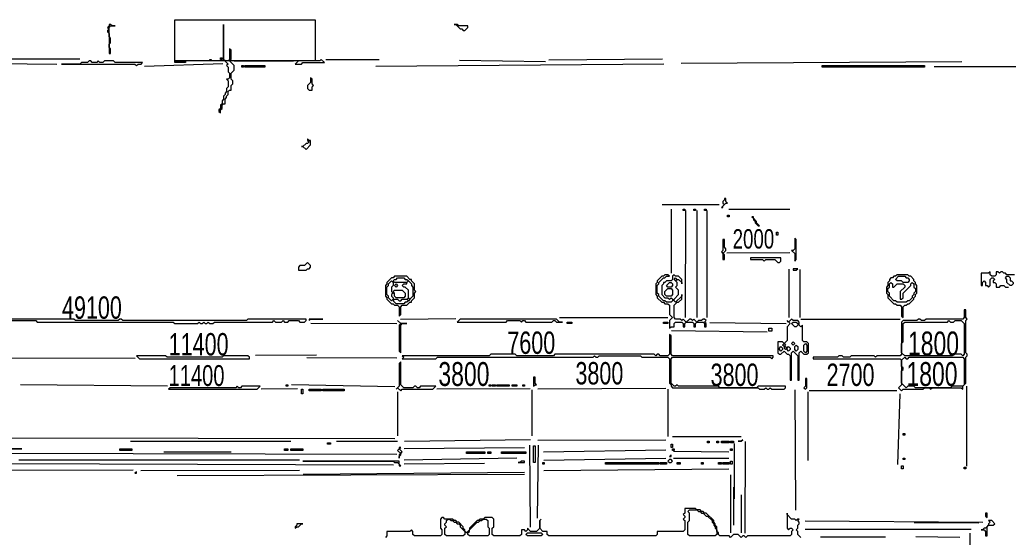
# Model space of a CAD drawing. Extents: x 10 to 1972, y 10 to 1395.
# Drawn here: x 853 to 1500, y 1056 to 1395 of the extents above; entities that cross this region are included whole.
import ezdxf

# ---------------------------------------------------------------- set-up
doc = ezdxf.new("R2010")
doc.units = 0
for name, color, linetype, lineweight in [('OCR_TEXT', 6, 'Continuous', 0), ('SIGNATURE_OVERLAY', 6, 'Continuous', 0), ('TRACE_CURVE', 6, 'Continuous', 0), ('TRACE_STRAIGHT', 5, 'Continuous', 0), ('TRACE_TEXT_SYMBOL', 6, 'Continuous', 0)]:
    doc.layers.add(name, color=color, linetype=linetype, lineweight=lineweight)
doc.styles.add('wqy-unicode', font='wqy-unicode.lff')
picture_1 = doc.add_image_def('image1.png', size_in_pixel=(92, 27))

msp = doc.modelspace()

# ---------------------------------------------------------------- linework, layer by layer
at = {"layer": 'TRACE_CURVE', "color": 6}
for points in [[(1288, 1075), (1288, 1072), (1287, 1071), (1288, 1070), (1288, 1069), (1287, 1068), (1288, 1067), (1288, 1061), (1287, 1060), (1270, 1060), (1270, 1058), (1269, 1057), (1199, 1057), (1198, 1058), (1198, 1060), (1195, 1060), (1193, 1062), (1193, 1067), (1194, 1068), (1193, 1067), (1193, 1062), (1191, 1060), (1187, 1060), (1185, 1062), (1185, 1061), (1184, 1060), (1183, 1061), (1181, 1061), (1181, 1058), (1180, 1057), (1163, 1057), (1162, 1058), (1162, 1062), (1163, 1063), (1163, 1068), (1162, 1069), (1157, 1069), (1156, 1068), (1154, 1068), (1153, 1067), (1152, 1067), (1147, 1062), (1147, 1061), (1145, 1059), (1144, 1060), (1144, 1061), (1143, 1062), (1143, 1063), (1140, 1066), (1139, 1066), (1138, 1067), (1137, 1067), (1136, 1068), (1131, 1068), (1130, 1069), (1129, 1069), (1128, 1068), (1128, 1062), (1129, 1061), (1129, 1058), (1128, 1057), (1111, 1057), (1110, 1058), (1110, 1060)], [(1310, 1059), (1309, 1060), (1309, 1063), (1308, 1064), (1308, 1065), (1307, 1066), (1307, 1067), (1302, 1072), (1301, 1072), (1300, 1073), (1299, 1073), (1298, 1074), (1296, 1074), (1295, 1075), (1288, 1075)], [(1364, 1056), (1362, 1058), (1362, 1060), (1361, 1061), (1362, 1062), (1362, 1064), (1363, 1065), (1363, 1066), (1362, 1067), (1363, 1068), (1362, 1068), (1361, 1067), (1360, 1068), (1358, 1068), (1355, 1071), (1355, 1072), (1355, 1062), (1356, 1061), (1357, 1062), (1358, 1062), (1359, 1061), (1358, 1060), (1358, 1058), (1357, 1057), (1329, 1057), (1328, 1056), (1327, 1057), (1326, 1057), (1325, 1056), (1323, 1058), (1320, 1058), (1318, 1056), (1317, 1057), (1311, 1057), (1310, 1058), (1310, 1059)], [(1110, 1060), (1109, 1061), (1108, 1060), (1093, 1060), (1093, 1057), (1092, 1056)]]:
    msp.add_lwpolyline(points, dxfattribs=at)
for points in [[(1132, 1067), (1133, 1068), (1134, 1068), (1135, 1067), (1136, 1067), (1137, 1066), (1138, 1066), (1139, 1065), (1140, 1065), (1141, 1064), (1141, 1063), (1144, 1060), (1144, 1058), (1143, 1057), (1132, 1057), (1131, 1058), (1131, 1062), (1132, 1063), (1131, 1064), (1131, 1065), (1132, 1066)], [(1155, 1067), (1156, 1068), (1158, 1068), (1159, 1067), (1159, 1063), (1160, 1062), (1160, 1058), (1159, 1057), (1147, 1057), (1146, 1058), (1146, 1059), (1147, 1060), (1147, 1061), (1152, 1066), (1153, 1066), (1154, 1067)], [(1290, 1073), (1291, 1074), (1296, 1074), (1297, 1073), (1298, 1073), (1299, 1072), (1300, 1072), (1302, 1070), (1303, 1070), (1306, 1067), (1306, 1066), (1307, 1065), (1307, 1064), (1308, 1063), (1308, 1062), (1309, 1061), (1309, 1058), (1308, 1057), (1291, 1057), (1290, 1058), (1290, 1066), (1291, 1067), (1291, 1072)], [(1184, 1058), (1185, 1059), (1194, 1059), (1195, 1058), (1194, 1057), (1185, 1057)]]:
    msp.add_lwpolyline(points, close=True, dxfattribs=at)
at = {"layer": 'TRACE_STRAIGHT', "color": 5}
for p, q in [((661.37, 1369.34), (891.88, 1369.35)), ((799.36, 1366.68), (876.88, 1365.86)), ((934.3, 1364.6), (985.62, 1366.47)), ((993.12, 1367.81), (1031.88, 1368)), ((1053, 1369), (1088, 1369)), ((1085.62, 1364.71), (1274.38, 1366.25)), ((1140.6, 1368.53), (1196.88, 1367.73)), ((1199.1, 1368.68), (1273.38, 1369.5)), ((1285.62, 1366.51), (1469.38, 1367.65)), ((1451.35, 1364.46), (1525.62, 1364.31)), ((1273.12, 1274.09), (1310.63, 1274.07)), ((1279, 1271), (1279, 1229)), ((1288.58, 1200.12), (1288.6, 1270.12)), ((1295.89, 1270.12), (1295.89, 1200.12)), ((1302.63, 1200.12), (1302.67, 1270.13)), ((1316.88, 1270.94), (1356.88, 1271)), ((1315.63, 1242.38), (1356.88, 1242.49)), ((1356.08, 1231.64), (1356.11, 1200.12)), ((1363.57, 1200.12), (1363.62, 1231.38)), ((1101.86, 1198.89), (1138.15, 1199.32)), ((1206, 1200), (1277, 1200)), ((1364, 1199), (1429, 1199)), ((1043.12, 1196.32), (1099.37, 1196.01)), ((1279.36, 1191.42), (1341.9, 1190.54)), ((1304.36, 1196.82), (1354.37, 1196.07)), ((840.62, 1173.54), (928.12, 1173.29)), ((1006.87, 1175.32), (1046.87, 1175.48)), ((1040.61, 1173.9), (1099.37, 1173.72)), ((853.13, 1156.17), (949.39, 1155.37)), ((1010.62, 1153.36), (1034.38, 1153.44)), ((1030.59, 1156.12), (1098.14, 1154.75)), ((1125.62, 1153.33), (1186.88, 1153.47)), ((1187.87, 1152.62), (1187.87, 1122.62)), ((1191.88, 1153.37), (1275.63, 1153.67)), ((1277, 1153), (1277, 1122)), ((1360.13, 1152.62), (1360.51, 1073.86)), ((1369.37, 1152.31), (1426.88, 1152.28)), ((1472.66, 1102.63), (1472.7, 1155.13)), ((1100.12, 1122.62), (1100.19, 1151.38)), ((1368.56, 1151.38), (1368.65, 1106.37)), ((1427.55, 1103.85), (1429, 1150.14)), ((840.62, 1121.29), (1098.13, 1120.82)), ((1104.39, 1118.98), (1186.91, 1120.08)), ((1191.88, 1119.76), (1275.63, 1119.85)), ((1280, 1122), (1325, 1122)), ((925, 1119), (1030, 1119)), ((1060, 1119), (1100, 1119)), ((1104.37, 1114.15), (1183.13, 1114.94)), ((1186.43, 1116.38), (1186.8, 1062.62)), ((1191.5, 1068.61), (1192.31, 1116.39)), ((1195.61, 1112.04), (1275.62, 1113.27)), ((1320.66, 1081.38), (1320.67, 1117.62)), ((1327.59, 1058.87), (1327.67, 1118.88)), ((840.62, 1111.26), (1099.37, 1110.52)), ((851.87, 1106.8), (1035.63, 1106.93)), ((947, 1112), (991, 1112)), ((1104.37, 1106.79), (1178.14, 1108.05)), ((1195.62, 1106.56), (1275.62, 1107.93)), ((1280.62, 1112.42), (1316.88, 1112.06)), ((1280.63, 1107.95), (1316.88, 1107.91)), ((840.62, 1104.44), (1097.37, 1103.5)), ((1104.37, 1104.29), (1156.88, 1104.63)), ((1195.62, 1099.86), (1316.88, 1100.99)), ((775.37, 1099.73), (926.87, 1100.29)), ((931.88, 1099.76), (1035.63, 1099.99)), ((955.62, 1096.48), (1183.13, 1097.49)), ((1038.15, 1097.52), (1183.14, 1098.77)), ((1318, 1097), (1318, 1059)), ((1320, 1089), (1320, 1064)), ((1325, 1084), (1325, 1059)), ((1366.86, 1066.98), (1483.11, 1066.03)), ((1438.12, 1065.78), (1480.62, 1065.52)), ((1366.88, 1061.39), (1475.63, 1061.39)), ((1376.88, 1056.38), (1419.38, 1056.38)), ((1439.38, 1056.65), (1468.12, 1056.27)), ((1474.44, 871.38), (1474.8, 1058.87))]:
    msp.add_line(p, q, dxfattribs=at)
at = {"layer": 'TRACE_TEXT_SYMBOL', "color": 6}
for points in [[(911, 1392), (911, 1391), (910, 1390), (911, 1389), (910, 1388), (910, 1387), (911, 1386), (911, 1373), (912, 1373), (912, 1376), (911, 1377), (911, 1379), (912, 1380), (912, 1383), (911, 1384), (911, 1390), (912, 1391), (915, 1391), (913, 1391), (912, 1392)], [(986, 1392), (986, 1369), (989, 1366), (988, 1365), (989, 1364), (989, 1361), (990, 1360), (990, 1357), (989, 1356), (988, 1356), (989, 1355), (989, 1351), (988, 1350), (988, 1348), (987, 1347), (987, 1346), (986, 1345), (986, 1343), (985, 1342), (985, 1340), (984, 1339), (984, 1337), (983, 1336), (983, 1335), (984, 1334), (984, 1336), (985, 1337), (985, 1339), (986, 1340), (987, 1340), (987, 1343), (988, 1344), (988, 1345), (989, 1346), (989, 1348), (990, 1349), (991, 1349), (991, 1352), (992, 1353), (992, 1355), (991, 1356), (991, 1360), (993, 1362), (993, 1365), (990, 1368), (991, 1369), (991, 1375), (990, 1376), (990, 1369), (989, 1368), (987, 1368), (986, 1369)], [(1137, 1392), (1138, 1392), (1141, 1389), (1142, 1389), (1143, 1388), (1144, 1388), (1146, 1390), (1146, 1391), (1140, 1391), (1139, 1392)], [(898, 1368), (897, 1367), (893, 1367), (892, 1366), (880, 1366), (928, 1366), (929, 1365), (930, 1366), (932, 1366), (933, 1367), (915, 1367), (914, 1368), (908, 1368), (907, 1367), (905, 1367), (904, 1368), (903, 1367), (900, 1367), (899, 1368)], [(954, 1368), (961, 1368), (961, 1367), (954, 1367)], [(977, 1369), (978, 1369), (978, 1368), (977, 1368)], [(984, 1370), (985, 1370), (985, 1369), (984, 1369)], [(1050, 1369), (1049, 1368), (1035, 1368), (1033, 1366), (1037, 1366), (1038, 1367), (1052, 1367)], [(998, 1365), (999, 1365), (999, 1364), (998, 1364)], [(1000, 1365), (1013, 1365), (1013, 1364), (1000, 1364)], [(1378, 1365), (1445, 1365), (1445, 1364), (1378, 1364)], [(1043, 1357), (1043, 1354), (1041, 1352), (1041, 1350), (1042, 1349), (1044, 1349), (1044, 1351), (1045, 1352), (1044, 1353), (1044, 1356)], [(1041, 1317), (1041, 1316), (1042, 1315), (1041, 1314), (1040, 1314), (1038, 1312), (1037, 1312), (1038, 1312), (1040, 1310), (1043, 1313), (1043, 1316), (1042, 1316)], [(1314, 1278), (1314, 1277), (1313, 1276), (1313, 1275), (1314, 1274), (1312, 1272), (1313, 1272), (1313, 1273), (1315, 1275), (1316, 1275), (1315, 1276), (1315, 1278)], [(1287, 1271), (1288, 1271), (1288, 1270), (1287, 1270)], [(1294, 1271), (1295, 1271), (1295, 1270), (1294, 1270)], [(1301, 1271), (1302, 1271), (1302, 1270), (1301, 1270)], [(1316, 1267), (1317, 1267), (1317, 1266), (1316, 1266)], [(1332, 1266), (1333, 1265), (1333, 1264), (1334, 1263), (1334, 1262), (1336, 1260), (1337, 1260), (1335, 1262), (1335, 1263), (1333, 1265), (1333, 1266)], [(1348, 1256), (1349, 1256), (1349, 1254), (1348, 1254)], [(1313, 1251), (1313, 1244), (1312, 1243), (1313, 1242), (1313, 1238), (1314, 1238), (1314, 1241), (1313, 1242), (1315, 1244), (1315, 1245), (1314, 1246), (1314, 1251)], [(1360, 1252), (1360, 1245), (1359, 1244), (1358, 1244), (1360, 1242), (1360, 1237), (1361, 1238), (1361, 1251)], [(1331, 1239), (1331, 1238), (1339, 1238), (1340, 1237), (1341, 1238), (1347, 1238), (1349, 1236), (1350, 1236), (1351, 1237), (1351, 1239)], [(1041, 1236), (1039, 1234), (1036, 1234), (1035, 1233), (1035, 1231), (1040, 1231), (1041, 1232), (1042, 1232), (1043, 1233), (1043, 1234)], [(1359, 1232), (1359, 1231), (1361, 1231), (1362, 1232)], [(1098, 1227), (1097, 1226), (1096, 1226), (1093, 1223), (1093, 1222), (1092, 1221), (1092, 1214), (1093, 1213), (1093, 1212), (1096, 1209), (1097, 1209), (1098, 1208), (1100, 1208), (1101, 1207), (1101, 1201), (1102, 1202), (1102, 1207), (1103, 1208), (1106, 1208), (1108, 1210), (1109, 1210), (1109, 1211), (1111, 1213), (1111, 1216), (1112, 1217), (1111, 1218), (1111, 1222), (1109, 1224), (1109, 1225), (1108, 1225), (1106, 1227)], [(1096, 1224), (1097, 1223), (1097, 1221), (1096, 1220), (1096, 1217), (1097, 1216), (1096, 1215), (1096, 1214), (1097, 1213), (1097, 1212), (1096, 1211), (1094, 1213), (1094, 1214), (1093, 1215), (1093, 1220), (1094, 1221), (1094, 1222)], [(1099, 1225), (1100, 1226), (1104, 1226), (1105, 1225), (1106, 1225), (1107, 1224), (1106, 1223), (1098, 1223), (1097, 1224), (1098, 1225)], [(1106, 1223), (1107, 1224), (1109, 1222), (1109, 1221), (1110, 1220), (1110, 1214), (1108, 1212), (1107, 1213), (1107, 1218), (1105, 1220), (1104, 1220), (1103, 1221), (1104, 1222), (1106, 1222)], [(1281, 1225), (1282, 1226), (1283, 1225), (1282, 1224)], [(1427, 1228), (1426, 1227), (1425, 1227), (1424, 1226), (1423, 1226), (1422, 1225), (1422, 1224), (1421, 1223), (1421, 1221), (1420, 1220), (1420, 1216), (1421, 1215), (1421, 1213), (1425, 1209), (1426, 1209), (1427, 1208), (1429, 1208), (1430, 1207), (1430, 1201), (1431, 1200), (1431, 1207), (1432, 1208), (1433, 1208), (1434, 1209), (1435, 1209), (1438, 1212), (1438, 1213), (1439, 1214), (1439, 1215), (1440, 1216), (1440, 1221), (1439, 1222), (1439, 1223), (1438, 1224), (1438, 1225), (1436, 1227), (1435, 1227), (1434, 1228)], [(1428, 1227), (1432, 1227), (1433, 1226), (1434, 1226), (1435, 1225), (1435, 1224), (1434, 1223), (1431, 1223), (1430, 1224), (1427, 1224), (1426, 1225)], [(1498, 1226), (1499, 1227), (1500, 1227), (1501, 1226), (1501, 1224), (1502, 1224), (1503, 1223), (1503, 1222), (1502, 1221), (1501, 1221), (1499, 1223), (1499, 1225)], [(1097, 1217), (1098, 1218), (1103, 1218), (1105, 1216), (1105, 1214), (1104, 1213), (1099, 1213), (1098, 1214), (1098, 1216)], [(1098, 1221), (1099, 1222), (1100, 1221), (1099, 1220)], [(1277, 1219), (1279, 1219), (1280, 1218), (1280, 1215), (1279, 1214), (1276, 1214), (1275, 1215), (1275, 1217)], [(1278, 1223), (1279, 1223), (1280, 1222), (1280, 1221), (1279, 1220), (1277, 1220), (1276, 1221)], [(1422, 1222), (1423, 1223), (1424, 1222), (1424, 1220), (1425, 1220), (1427, 1222), (1431, 1222), (1432, 1221), (1432, 1220), (1429, 1217), (1429, 1212), (1430, 1212), (1431, 1213), (1431, 1216), (1436, 1221), (1436, 1222), (1437, 1223), (1438, 1222), (1438, 1220), (1439, 1219), (1439, 1217), (1438, 1216), (1438, 1215), (1437, 1214), (1437, 1213), (1435, 1211), (1434, 1211), (1433, 1210), (1427, 1210), (1426, 1211), (1425, 1211), (1422, 1214), (1422, 1216), (1421, 1217), (1421, 1219), (1422, 1220)], [(1097, 1211), (1098, 1212), (1100, 1212), (1101, 1211), (1102, 1211), (1103, 1212), (1106, 1212), (1107, 1211), (1106, 1210), (1105, 1210), (1104, 1209), (1099, 1209)], [(1106, 1212), (1107, 1213), (1108, 1212), (1107, 1211)], [(1471, 1205), (1471, 1200), (1470, 1199), (1446, 1199), (1445, 1198), (1443, 1198), (1442, 1199), (1441, 1199), (1440, 1198), (1431, 1198), (1430, 1197), (1430, 1176), (1429, 1175), (1414, 1175), (1413, 1174), (1412, 1175), (1397, 1175), (1396, 1174), (1392, 1174), (1391, 1175), (1389, 1175), (1388, 1174), (1372, 1174), (1372, 1173), (1429, 1173), (1430, 1172), (1430, 1156), (1428, 1154), (1430, 1152), (1431, 1153), (1444, 1153), (1445, 1154), (1448, 1154), (1449, 1153), (1450, 1154), (1469, 1154), (1470, 1153), (1470, 1155), (1472, 1157), (1472, 1174), (1473, 1175), (1473, 1176), (1472, 1177), (1472, 1198), (1473, 1199), (1472, 1200), (1472, 1205)], [(1042, 1199), (1042, 1198), (1043, 1199), (1051, 1199)], [(1100, 1198), (1102, 1196), (1101, 1195), (1101, 1178), (1102, 1177), (1102, 1195), (1103, 1196), (1106, 1196), (1102, 1196)], [(1141, 1199), (1139, 1197), (1171, 1197), (1172, 1198), (1180, 1198), (1181, 1197), (1182, 1198), (1183, 1198), (1184, 1197), (1201, 1197), (1202, 1198), (1203, 1198), (1204, 1197), (1208, 1197), (1206, 1197), (1204, 1199)], [(1358, 1199), (1356, 1197), (1355, 1198), (1357, 1196), (1355, 1194), (1355, 1185), (1353, 1183), (1352, 1184), (1349, 1184), (1349, 1177), (1350, 1176), (1351, 1176), (1353, 1178), (1355, 1176), (1356, 1176), (1357, 1175), (1357, 1159), (1358, 1159), (1358, 1177), (1359, 1178), (1362, 1175), (1362, 1159), (1363, 1159), (1363, 1177), (1364, 1178), (1366, 1176), (1368, 1176), (1369, 1177), (1369, 1183), (1368, 1184), (1366, 1184), (1365, 1185), (1365, 1195), (1364, 1194), (1363, 1195), (1363, 1197), (1362, 1198), (1359, 1198)], [(1460, 1197), (1461, 1198), (1462, 1197), (1464, 1197), (1465, 1198), (1469, 1198), (1471, 1196), (1471, 1176), (1470, 1175), (1469, 1176), (1464, 1176), (1463, 1175), (1432, 1175), (1430, 1177), (1430, 1183), (1431, 1184), (1431, 1196), (1432, 1197)], [(1211, 1197), (1214, 1197), (1214, 1196), (1211, 1196)], [(1274, 1197), (1277, 1197), (1277, 1196), (1274, 1196)], [(1343, 1193), (1345, 1193), (1345, 1191), (1343, 1191)], [(1358, 1196), (1359, 1197), (1361, 1197), (1362, 1196), (1362, 1195), (1361, 1194), (1360, 1194)], [(1278, 1189), (1278, 1176), (1277, 1175), (1272, 1175), (1271, 1176), (1270, 1176), (1269, 1175), (1268, 1176), (1203, 1176), (1202, 1175), (1178, 1175), (1177, 1176), (1161, 1176), (1160, 1175), (1103, 1175), (1104, 1174), (1103, 1173), (1125, 1173), (1126, 1174), (1228, 1174), (1229, 1175), (1230, 1174), (1231, 1174), (1232, 1175), (1259, 1175), (1260, 1174), (1277, 1174), (1278, 1173), (1278, 1157), (1279, 1156), (1279, 1155), (1280, 1154), (1336, 1154), (1337, 1153), (1340, 1153), (1341, 1154), (1342, 1153), (1343, 1153), (1344, 1154), (1345, 1153), (1353, 1153), (1354, 1154), (1354, 1155), (1336, 1155), (1335, 1154), (1311, 1154), (1310, 1155), (1284, 1155), (1283, 1156), (1282, 1155), (1281, 1155), (1279, 1157), (1279, 1173), (1280, 1174), (1344, 1174), (1345, 1173), (1346, 1174), (1346, 1175), (1280, 1175), (1279, 1176), (1279, 1188)], [(1350, 1180), (1351, 1181), (1352, 1180), (1352, 1179), (1351, 1178), (1350, 1179)], [(1352, 1182), (1353, 1183), (1354, 1182), (1353, 1181)], [(1353, 1180), (1354, 1181), (1355, 1180), (1354, 1179)], [(1355, 1180), (1356, 1181), (1357, 1180), (1357, 1179), (1356, 1178), (1355, 1179)], [(1358, 1183), (1359, 1184), (1360, 1183), (1359, 1182)], [(1360, 1181), (1361, 1182), (1362, 1181), (1362, 1179), (1361, 1178), (1360, 1179)], [(1366, 1182), (1367, 1183), (1368, 1182), (1368, 1178), (1367, 1177), (1366, 1178)], [(929, 1175), (931, 1173), (1003, 1173), (1003, 1174), (1002, 1175), (986, 1175), (985, 1174), (949, 1174), (948, 1175)], [(1432, 1174), (1433, 1173), (1434, 1173), (1435, 1174), (1470, 1174), (1471, 1173), (1471, 1156), (1470, 1155), (1463, 1155), (1462, 1154), (1439, 1154), (1438, 1155), (1434, 1155), (1433, 1154), (1430, 1157), (1430, 1165), (1431, 1166), (1431, 1167), (1430, 1168), (1430, 1172)], [(1102, 1171), (1101, 1170), (1101, 1155), (1099, 1153), (1100, 1154), (1102, 1152), (1103, 1153), (1123, 1153), (1125, 1155), (1115, 1155), (1114, 1154), (1113, 1154), (1112, 1155), (1111, 1155), (1110, 1154), (1104, 1154), (1102, 1156)], [(1189, 1161), (1189, 1155), (1190, 1156), (1191, 1156), (1190, 1157), (1190, 1161)], [(1367, 1160), (1367, 1155), (1366, 1154), (1367, 1153), (1368, 1154), (1368, 1160)], [(995, 1155), (994, 1154), (951, 1154), (950, 1153), (1008, 1153), (1010, 1155), (998, 1155), (997, 1154), (996, 1154)], [(1027, 1156), (1028, 1156), (1028, 1155), (1027, 1155)], [(1037, 1153), (1038, 1153), (1038, 1150), (1037, 1150)], [(1042, 1153), (1050, 1153), (1050, 1152), (1042, 1152)], [(1051, 1153), (1065, 1153), (1065, 1152), (1051, 1152)], [(1160, 1156), (1161, 1156), (1161, 1155), (1160, 1155)], [(1162, 1156), (1164, 1156), (1164, 1155), (1162, 1155)], [(1165, 1156), (1173, 1156), (1173, 1155), (1165, 1155)], [(1175, 1156), (1178, 1156), (1178, 1155), (1175, 1155)], [(1182, 1156), (1183, 1156), (1183, 1155), (1182, 1155)], [(1326, 1120), (1325, 1119), (1323, 1119), (1325, 1119)], [(1431, 1124), (1432, 1124), (1432, 1123), (1431, 1123)], [(839, 1119), (838, 1118), (838, 1116), (840, 1114), (840, 1113), (841, 1114), (854, 1114), (840, 1114), (839, 1115), (839, 1118), (840, 1119)], [(918, 1114), (926, 1114), (926, 1113), (918, 1113)], [(1026, 1114), (1028, 1114), (1028, 1113), (1026, 1113)], [(1030, 1114), (1038, 1114), (1038, 1113), (1030, 1113)], [(1054, 1118), (1056, 1118), (1056, 1117), (1054, 1117)], [(1101, 1115), (1101, 1114), (1100, 1113), (1102, 1111), (1101, 1110), (1101, 1108), (1101, 1109), (1102, 1110), (1102, 1111), (1103, 1112), (1101, 1114), (1102, 1115)], [(1189, 1116), (1190, 1116), (1190, 1105), (1189, 1105)], [(1279, 1117), (1280, 1117), (1280, 1115), (1279, 1115)], [(1280, 1114), (1281, 1114), (1281, 1113), (1280, 1113)], [(1303, 1119), (1304, 1119), (1304, 1118), (1303, 1118)], [(1309, 1119), (1310, 1119), (1310, 1118), (1309, 1118)], [(1312, 1119), (1317, 1119), (1317, 1118), (1312, 1118)], [(1318, 1119), (1320, 1119), (1320, 1118), (1318, 1118)], [(1318, 1114), (1319, 1114), (1319, 1113), (1318, 1113)], [(1145, 1112), (1157, 1112), (1157, 1111), (1145, 1111)], [(1159, 1112), (1161, 1112), (1161, 1111), (1159, 1111)], [(1168, 1112), (1184, 1112), (1184, 1111), (1168, 1111)], [(1278, 1107), (1277, 1106), (1278, 1105), (1279, 1105), (1280, 1106), (1279, 1107)], [(1279, 1110), (1278, 1109), (1279, 1109)], [(1431, 1108), (1432, 1108), (1432, 1107), (1431, 1107)], [(1038, 1106), (1097, 1106), (1098, 1105), (1100, 1105), (1101, 1104), (1101, 1103), (1102, 1103), (1101, 1104), (1101, 1106)], [(1181, 1106), (1180, 1105), (1179, 1105), (1183, 1105), (1183, 1106)], [(1195, 1105), (1196, 1105), (1196, 1104), (1195, 1104)], [(1236, 1105), (1271, 1105), (1271, 1104), (1236, 1104)], [(1272, 1105), (1276, 1105), (1276, 1104), (1272, 1104)], [(1283, 1105), (1285, 1105), (1285, 1104), (1283, 1104)], [(1299, 1105), (1300, 1105), (1300, 1104), (1299, 1104)], [(1310, 1105), (1312, 1105), (1312, 1104), (1310, 1104)], [(1313, 1105), (1317, 1105), (1317, 1104), (1313, 1104)], [(1318, 1106), (1319, 1106), (1319, 1104), (1318, 1104)], [(1430, 1103), (1431, 1103), (1431, 1101), (1430, 1101)], [(1471, 1102), (1472, 1102), (1472, 1101), (1471, 1101)], [(929, 1099), (928, 1098), (929, 1098)], [(1485, 1072), (1485, 1070), (1486, 1069), (1486, 1072)], [(1034, 1065), (1034, 1064), (1033, 1063), (1033, 1062), (1034, 1063), (1035, 1063), (1037, 1065), (1038, 1065)], [(1487, 1067), (1488, 1066), (1487, 1065), (1487, 1064), (1485, 1062), (1484, 1062), (1483, 1061), (1482, 1061), (1484, 1061), (1485, 1060), (1485, 1057), (1486, 1057), (1486, 1063), (1487, 1064), (1490, 1064), (1491, 1065), (1489, 1067)]]:
    msp.add_lwpolyline(points, close=True, dxfattribs=at)
for points in [[(1504, 1228), (1499, 1228), (1498, 1229), (1497, 1229), (1496, 1230), (1495, 1230), (1494, 1229), (1493, 1230), (1492, 1230), (1492, 1228), (1491, 1227), (1489, 1227), (1488, 1228), (1488, 1230), (1487, 1229), (1482, 1229), (1482, 1221), (1483, 1221), (1483, 1223), (1484, 1224), (1485, 1223), (1485, 1221), (1486, 1221), (1487, 1220), (1488, 1221), (1488, 1225), (1489, 1226), (1490, 1226), (1491, 1225), (1490, 1224), (1490, 1223), (1491, 1223), (1492, 1222), (1492, 1220), (1494, 1220), (1495, 1221), (1497, 1221), (1498, 1220), (1500, 1220)], [(1275, 1228), (1274, 1227), (1273, 1227), (1270, 1224), (1270, 1223), (1269, 1222), (1269, 1215), (1270, 1214), (1270, 1213), (1273, 1210), (1274, 1210), (1275, 1209), (1277, 1209), (1278, 1208), (1278, 1202), (1280, 1200), (1278, 1198), (1278, 1193), (1279, 1194), (1281, 1194), (1281, 1196), (1282, 1197), (1286, 1197), (1287, 1196), (1287, 1194), (1288, 1194), (1288, 1196), (1289, 1197), (1293, 1197), (1294, 1196), (1294, 1194), (1295, 1194), (1295, 1196), (1296, 1197), (1300, 1197), (1301, 1196), (1301, 1194), (1302, 1194), (1302, 1196), (1301, 1197), (1302, 1198), (1301, 1199), (1300, 1199), (1299, 1198), (1297, 1198), (1296, 1197), (1294, 1199), (1293, 1198), (1292, 1199), (1291, 1199), (1289, 1197), (1287, 1199), (1286, 1198), (1285, 1199), (1282, 1199), (1281, 1200), (1281, 1208), (1283, 1210), (1284, 1210), (1286, 1212), (1286, 1215), (1286, 1214), (1282, 1210), (1281, 1211)], [(1281, 1211), (1281, 1212), (1284, 1215), (1284, 1218), (1282, 1220), (1283, 1221), (1283, 1223), (1282, 1224), (1283, 1225), (1284, 1225), (1286, 1223), (1286, 1222), (1286, 1225), (1284, 1227), (1282, 1227), (1281, 1228), (1280, 1227), (1280, 1225), (1279, 1224), (1276, 1224), (1275, 1223), (1274, 1223), (1274, 1222), (1273, 1221), (1273, 1215), (1275, 1213), (1277, 1213), (1278, 1212), (1279, 1213), (1280, 1212), (1280, 1211), (1279, 1210), (1276, 1210), (1275, 1211), (1274, 1211), (1271, 1214), (1271, 1215), (1270, 1216), (1270, 1221), (1271, 1222), (1271, 1223), (1274, 1226), (1275, 1226), (1276, 1227), (1278, 1227), (1277, 1228), (1275, 1228)], [(842, 1198), (863, 1198), (864, 1197), (953, 1197), (954, 1196), (969, 1196), (970, 1197), (971, 1196), (972, 1196), (973, 1197), (974, 1196), (975, 1196), (976, 1197), (977, 1196), (979, 1196), (980, 1197), (1018, 1197), (1019, 1198), (1020, 1197), (1024, 1197), (1025, 1198), (1026, 1197), (1028, 1197), (1029, 1198), (1035, 1198), (1036, 1197), (1039, 1197), (1040, 1198), (1040, 1199), (1002, 1199), (1001, 1198), (920, 1198), (919, 1199), (918, 1199), (917, 1198), (889, 1198), (888, 1199), (841, 1199)]]:
    msp.add_lwpolyline(points, dxfattribs=at)

# ---------------------------------------------------------------- texts
at = {"layer": 'OCR_TEXT', "color": 6, "style": 'wqy-unicode', "width": 0.72}
for s, height, p in [('2000', 12.69, (1319.37, 1245.17)), ('49100', 14.642, (880.21, 1199.2)), ('7600', 14.642, (1171.83, 1176.2)), ('1800', 15.618, (1434.16, 1175.21)), ('11400', 14.642, (950.1, 1175.2)), ('11400', 13.666, (950.03, 1155.18)), ('3800', 15.618, (1126.67, 1155.21)), ('3800', 14.642, (1216.41, 1156.2)), ('3800', 14.642, (1304.91, 1155.2)), ('2700', 14.642, (1380.87, 1155.2)), ('1800', 15.618, (1433.16, 1155.21))]:
    msp.add_text(s, height=height, dxfattribs=at).set_placement(p)

# ---------------------------------------------------------------- pictures from other files: only their frames are drawn
at = {"layer": 'SIGNATURE_OVERLAY'}
image = msp.add_image(picture_1, insert=(954, 1368), size_in_units=(92, 27), dxfattribs=at)
image.dxf.flags = 11

doc.saveas('drawing.dxf')
